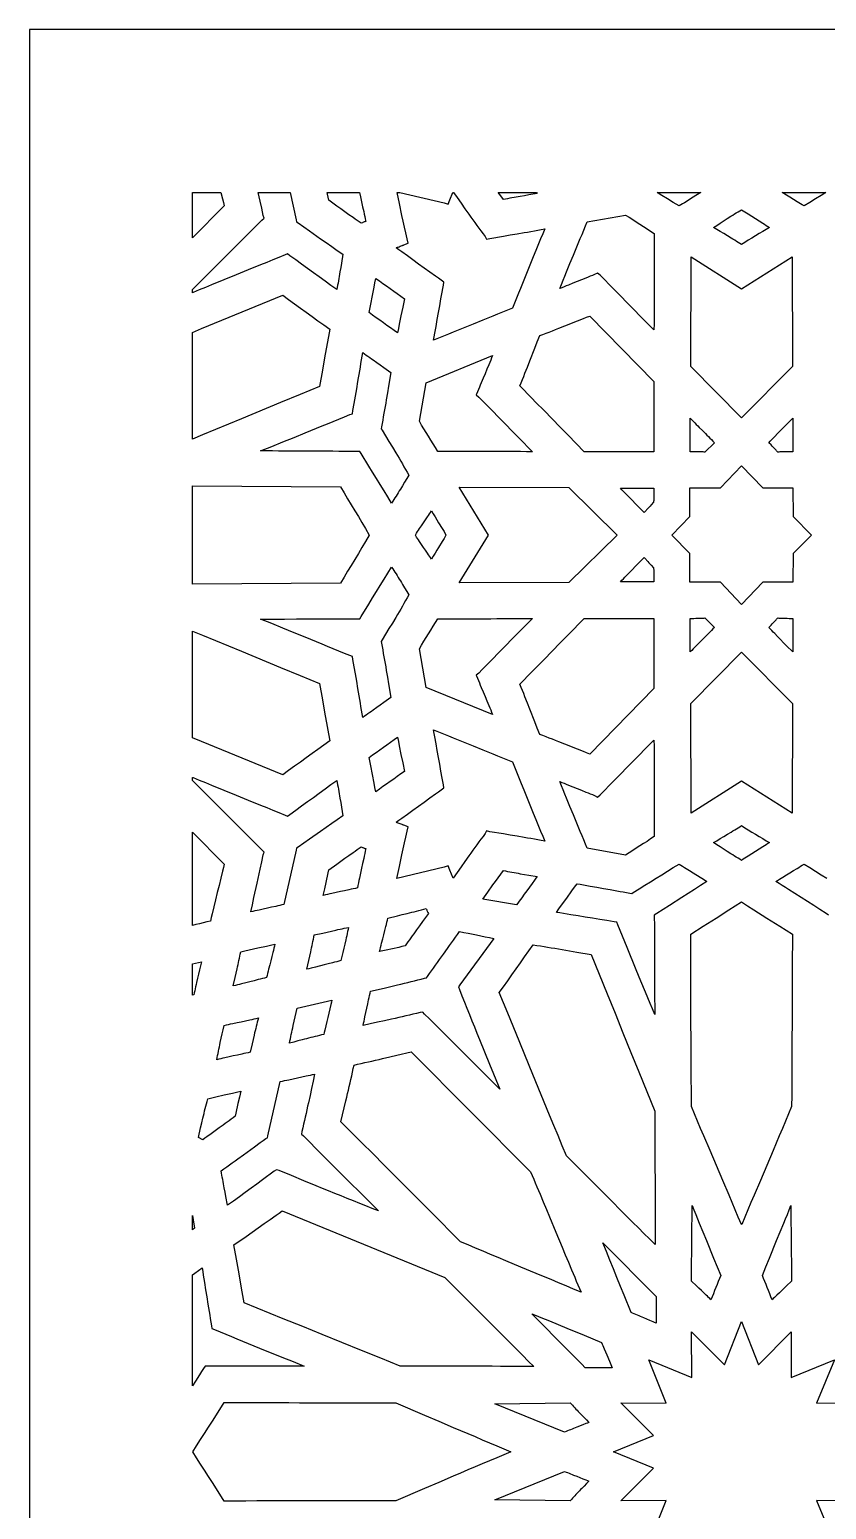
# Model space of a CAD drawing. Extents: x -500 to 500, y -1000 to 1000.
# Drawn here: x -500 to -255.4, y 545.5 to 1000 of the extents above; entities that cross this region are included whole.
import ezdxf

# ---------------------------------------------------------------- set-up
doc = ezdxf.new("R2010")
doc.units = 0
doc.layers.add('LAYER_1', color=18, linetype='CONTINUOUS')

msp = doc.modelspace()

# ---------------------------------------------------------------- linework, layer by layer
at = {"layer": 'LAYER_1'}
for points in [[(-500, -1000), (500, -1000), (500, 1000), (-500, 1000)], [(-440.77, 948), (-440.51, 946.92), (-440.25, 945.83), (-450, 936.03), (-450, 950), (-441.26, 950)], [(-418.13, 941.55), (-418.02, 940.97), (-417.55, 940.62), (-414.1, 938.19), (-410.66, 935.77), (-408.94, 934.57), (-407.23, 933.37), (-405.53, 932.19), (-403.84, 931.01), (-404.28, 928.3), (-404.5, 926.94), (-404.72, 925.57), (-404.84, 924.89), (-404.95, 924.2), (-405.07, 923.52), (-405.19, 922.84), (-405.31, 922.16), (-405.43, 921.48), (-405.56, 920.8), (-405.69, 920.13), (-407.5, 921.43), (-409.3, 922.73), (-411.09, 924.04), (-412.89, 925.34), (-414.68, 926.64), (-416.48, 927.94), (-418.28, 929.25), (-420.09, 930.55), (-420.78, 931.13), (-421.59, 930.78), (-423.47, 930.02), (-425.35, 929.25), (-427.22, 928.49), (-429.1, 927.72), (-432.86, 926.18), (-436.62, 924.64), (-440.38, 923.1), (-444.14, 921.56), (-446.02, 920.8), (-447.9, 920.03), (-449.78, 919.27), (-450, 919.18), (-450, 920.15), (-448.77, 921.37), (-447.33, 922.81), (-445.89, 924.24), (-443.01, 927.1), (-440.15, 929.97), (-437.29, 932.83), (-434.43, 935.7), (-428.73, 941.43), (-428.04, 942.12), (-428.27, 942.93), (-428.74, 945.14), (-429.22, 947.34), (-429.79, 950), (-420.06, 950)], [(-398.41, 948.6), (-398.08, 947.1), (-397.76, 945.6), (-397.44, 944.1), (-397.28, 943.35), (-397.12, 942.6), (-396.97, 941.84), (-396.82, 941.08), (-396.9, 941.06), (-396.99, 941.03), (-397.08, 941.01), (-397.16, 940.98), (-397.25, 940.94), (-397.33, 940.91), (-397.51, 940.84), (-397.68, 940.76), (-397.85, 940.68), (-398.2, 940.5), (-398.83, 940.94), (-399.45, 941.38), (-400.08, 941.82), (-400.7, 942.26), (-401.95, 943.14), (-403.2, 944.03), (-404.44, 944.92), (-405.67, 945.81), (-408.11, 947.57), (-408.32, 948.53), (-408.54, 949.5), (-408.65, 950), (-398.71, 950)], [(-368.76, 948.41), (-367.55, 946.71), (-366.34, 945), (-365.12, 943.28), (-364.51, 942.42), (-363.9, 941.57), (-363.28, 940.71), (-362.67, 939.86), (-362.05, 939), (-361.43, 938.15), (-360.8, 937.3), (-360.18, 936.45), (-359.72, 935.64), (-358.68, 935.87), (-354.51, 936.57), (-352.42, 936.92), (-350.31, 937.28), (-348.21, 937.64), (-347.15, 937.82), (-346.09, 938.01), (-345.04, 938.19), (-343.98, 938.38), (-342.92, 938.57), (-341.86, 938.77), (-342.49, 937.25), (-343.11, 935.73), (-343.73, 934.21), (-344.35, 932.69), (-345.58, 929.65), (-346.82, 926.61), (-348.05, 923.57), (-349.28, 920.53), (-349.9, 919.01), (-350.52, 917.49), (-351.14, 915.98), (-351.77, 914.46), (-353.28, 913.85), (-354.79, 913.24), (-356.31, 912.62), (-357.82, 912.01), (-360.84, 910.77), (-363.87, 909.54), (-366.89, 908.3), (-369.92, 907.06), (-371.43, 906.45), (-372.94, 905.84), (-374.45, 905.22), (-375.96, 904.62), (-375.77, 905.68), (-375.58, 906.74), (-375.2, 908.85), (-374.83, 910.96), (-374.47, 913.07), (-374.1, 915.17), (-373.73, 917.28), (-373.35, 919.4), (-373.16, 920.46), (-372.97, 921.52), (-372.85, 922.44), (-373.66, 923.02), (-374.52, 923.65), (-375.39, 924.28), (-377.12, 925.52), (-378.84, 926.76), (-380.57, 928), (-382.3, 929.24), (-384.03, 930.48), (-385.76, 931.72), (-386.62, 932.35), (-387.48, 932.98), (-387.33, 933.04), (-387.18, 933.1), (-387.03, 933.16), (-386.88, 933.22), (-386.58, 933.33), (-386.27, 933.44), (-385.97, 933.55), (-385.67, 933.66), (-385.52, 933.72), (-385.37, 933.78), (-385.22, 933.84), (-385.07, 933.9), (-383.8, 934.37), (-384.14, 935.76), (-384.53, 937.54), (-384.92, 939.34), (-385.31, 941.14), (-385.7, 942.95), (-386.48, 946.58), (-387.21, 950), (-386.3, 950), (-372.74, 946.75), (-371.47, 946.41), (-371.01, 947.68), (-370.02, 950), (-369.89, 950)], [(-344.17, 949.65), (-346.76, 949.21), (-348.05, 948.99), (-349.35, 948.77), (-350, 948.65), (-350.65, 948.54), (-351.29, 948.42), (-351.94, 948.3), (-352.59, 948.18), (-353.24, 948.05), (-353.89, 947.93), (-354.53, 947.8), (-355.35, 948.92), (-356.13, 950), (-344.42, 950)], [(-294.18, 949.83), (-296.31, 948.49), (-297.38, 947.82), (-298.46, 947.15), (-299, 946.82), (-299.54, 946.49), (-300.08, 946.16), (-300.62, 945.83), (-302.38, 946.91), (-304.14, 948), (-305.89, 949.08), (-307.37, 950), (-293.92, 950)], [(-257.03, 949.08), (-258.78, 948), (-260.52, 946.91), (-262.25, 945.83), (-262.79, 946.16), (-263.33, 946.49), (-263.87, 946.82), (-264.41, 947.15), (-265.49, 947.82), (-266.57, 948.49), (-267.65, 949.16), (-268.73, 949.83), (-269, 950), (-255.56, 950)], [(-315.97, 942.36), (-314.86, 941.66), (-313.76, 940.96), (-312.66, 940.26), (-311.55, 939.55), (-310.45, 938.83), (-309.34, 938.11), (-308.22, 937.38), (-308.22, 930), (-308.23, 926.3), (-308.23, 922.6), (-308.24, 920.75), (-308.25, 918.9), (-308.26, 917.04), (-308.27, 915.19), (-308.28, 913.33), (-308.3, 911.47), (-308.31, 909.61), (-308.34, 907.74), (-309.37, 908.78), (-310.4, 909.83), (-311.44, 910.87), (-312.46, 911.91), (-314.52, 914), (-316.57, 916.09), (-318.63, 918.19), (-320.68, 920.29), (-324.81, 924.53), (-325.62, 925.22), (-326.54, 924.76), (-327.21, 924.5), (-327.88, 924.23), (-328.55, 923.97), (-329.22, 923.7), (-330.56, 923.16), (-331.9, 922.62), (-333.23, 922.08), (-334.57, 921.54), (-335.24, 921.27), (-335.91, 921), (-336.58, 920.74), (-337.25, 920.48), (-336.73, 921.76), (-336.21, 923.04), (-335.69, 924.32), (-335.16, 925.6), (-334.11, 928.16), (-333.05, 930.72), (-331.99, 933.28), (-330.93, 935.84), (-330.41, 937.12), (-329.88, 938.41), (-329.36, 939.69), (-328.84, 940.97), (-317.09, 943.05)], [(-280.99, 944.36), (-280.47, 944.04), (-279.94, 943.71), (-279.4, 943.37), (-278.29, 942.66), (-277.17, 941.95), (-276.05, 941.24), (-274.95, 940.54), (-274.4, 940.2), (-273.87, 939.86), (-273.36, 939.54), (-272.85, 939.23), (-273.84, 938.64), (-274.9, 938.01), (-276, 937.35), (-277.13, 936.67), (-278.26, 935.98), (-279.38, 935.31), (-280.46, 934.65), (-281.49, 934.02), (-281.49, 934.02), (-281.98, 934.33), (-282.48, 934.65), (-283, 934.97), (-283.54, 935.31), (-284.08, 935.64), (-284.63, 935.98), (-285.75, 936.67), (-286.87, 937.35), (-287.97, 938.01), (-289.03, 938.64), (-290.02, 939.23), (-289.03, 939.86), (-287.99, 940.54), (-285.8, 941.95), (-284.68, 942.66), (-284.13, 943.02), (-283.58, 943.37), (-283.04, 943.71), (-282.51, 944.04), (-282, 944.36), (-281.49, 944.67)], [(-265.82, 896.51), (-281.49, 880.77), (-297.04, 896.51), (-296.93, 930.2), (-281.49, 920.36), (-265.94, 930.2)], [(-392.62, 922.82), (-391.53, 922.04), (-390.43, 921.26), (-389.33, 920.48), (-388.23, 919.69), (-387.13, 918.91), (-386.03, 918.13), (-384.95, 917.35), (-385.47, 914.74), (-385.99, 912.13), (-386.51, 909.49), (-386.76, 908.16), (-387.02, 906.82), (-388.11, 907.6), (-389.2, 908.38), (-390.3, 909.16), (-391.4, 909.94), (-392.5, 910.72), (-393.6, 911.5), (-394.69, 912.29), (-395.78, 913.07), (-395.26, 915.67), (-394.74, 918.29), (-394.22, 920.93), (-393.97, 922.26), (-393.71, 923.6)], [(-420.47, 917.09), (-418.67, 915.79), (-416.87, 914.48), (-415.08, 913.18), (-413.28, 911.88), (-411.49, 910.58), (-409.69, 909.28), (-407.88, 907.97), (-408.27, 905.76), (-408.65, 903.56), (-409.43, 899.17), (-410.21, 894.79), (-410.6, 892.59), (-410.99, 890.38), (-416.99, 887.9), (-422.98, 885.43), (-434.95, 880.48), (-446.92, 875.53), (-450, 874.26), (-450, 907.01), (-447.22, 908.15), (-434.74, 913.27), (-428.5, 915.83), (-422.28, 918.39)], [(-308.34, 891.88), (-308.34, 870.35), (-329.76, 870.35), (-334.69, 875.39), (-337.15, 877.91), (-339.61, 880.43), (-342.08, 882.97), (-344.54, 885.5), (-345.77, 886.78), (-347, 888.05), (-348.23, 889.33), (-349.47, 890.61), (-349.08, 891.56), (-348.69, 892.52), (-348.31, 893.47), (-347.93, 894.43), (-347.17, 896.34), (-346.41, 898.26), (-344.9, 902.12), (-344.13, 904.06), (-343.36, 906), (-342.39, 906.38), (-341.42, 906.75), (-340.45, 907.12), (-339.49, 907.5), (-338.53, 907.88), (-337.57, 908.26), (-335.65, 909.01), (-331.84, 910.53), (-329.94, 911.28), (-328.99, 911.65), (-328.04, 912.02)], [(-397.2, 900.43), (-396.66, 900.05), (-396.12, 899.68), (-395.58, 899.3), (-395.04, 898.92), (-394.5, 898.54), (-393.42, 897.77), (-392.34, 897), (-391.26, 896.22), (-389.1, 894.66), (-389.79, 890.49), (-390.14, 888.41), (-390.49, 886.32), (-390.67, 885.28), (-390.85, 884.24), (-391.04, 883.2), (-391.22, 882.16), (-391.41, 881.11), (-391.59, 880.07), (-391.78, 879.03), (-391.98, 877.99), (-392.09, 877.41), (-391.75, 876.95), (-390.71, 875.22), (-389.68, 873.49), (-388.64, 871.77), (-387.61, 870.06), (-387.1, 869.2), (-386.59, 868.34), (-386.08, 867.49), (-385.57, 866.63), (-385.07, 865.76), (-384.57, 864.9), (-384.07, 864.04), (-383.57, 863.17), (-384.22, 862.09), (-384.87, 861), (-385.52, 859.92), (-385.85, 859.38), (-386.17, 858.84), (-386.5, 858.31), (-386.84, 857.77), (-387.17, 857.24), (-387.5, 856.71), (-387.84, 856.18), (-388.18, 855.65), (-388.52, 855.13), (-388.87, 854.6), (-390.03, 856.48), (-391.2, 858.36), (-392.37, 860.25), (-393.53, 862.14), (-394.7, 864.05), (-395.87, 865.95), (-398.2, 869.77), (-398.66, 870.46), (-399.58, 870.46), (-401.42, 870.47), (-403.26, 870.47), (-405.1, 870.47), (-406.94, 870.48), (-410.63, 870.5), (-414.33, 870.52), (-418.02, 870.54), (-421.71, 870.56), (-423.56, 870.57), (-425.4, 870.58), (-427.24, 870.58), (-429.08, 870.58), (-425.66, 871.97), (-422.23, 873.36), (-418.8, 874.75), (-415.37, 876.15), (-413.65, 876.85), (-411.93, 877.55), (-410.21, 878.26), (-408.5, 878.96), (-406.79, 879.67), (-405.07, 880.38), (-403.36, 881.09), (-401.66, 881.81), (-400.85, 882.04), (-400.73, 882.97), (-400.34, 885.19), (-399.96, 887.41), (-399.57, 889.65), (-399.19, 891.88), (-399, 893), (-398.82, 894.12), (-398.63, 895.23), (-398.45, 896.35), (-398.27, 897.46), (-398.09, 898.58), (-397.91, 899.69), (-397.74, 900.8)], [(-358.16, 899.17), (-358.44, 898.48), (-358.73, 897.79), (-359.02, 897.09), (-359.6, 895.7), (-360.18, 894.31), (-360.76, 892.92), (-361.34, 891.53), (-361.63, 890.84), (-361.92, 890.14), (-362.2, 889.45), (-362.48, 888.76), (-362.94, 887.83), (-362.14, 887.13), (-361.1, 886.09), (-360.07, 885.05), (-359.04, 884.01), (-358.01, 882.97), (-355.95, 880.88), (-353.9, 878.78), (-351.85, 876.69), (-349.79, 874.58), (-345.66, 870.35), (-347.48, 870.37), (-349.29, 870.39), (-351.11, 870.4), (-352.92, 870.42), (-354.74, 870.43), (-356.55, 870.44), (-358.37, 870.44), (-360.18, 870.45), (-363.81, 870.46), (-367.44, 870.46), (-374.7, 870.46), (-375.43, 871.63), (-376.15, 872.79), (-376.86, 873.94), (-377.56, 875.09), (-378.26, 876.25), (-378.96, 877.4), (-379.65, 878.56), (-380.34, 879.73), (-378.27, 891.53), (-357.88, 899.87)], [(-296.7, 880.18), (-296.25, 879.7), (-295.79, 879.23), (-295.33, 878.76), (-294.86, 878.29), (-294.4, 877.82), (-293.47, 876.89), (-292.54, 875.96), (-292.08, 875.49), (-291.62, 875.02), (-291.16, 874.55), (-290.7, 874.08), (-290.24, 873.6), (-289.79, 873.13), (-292.67, 870.23), (-292.95, 870.25), (-293.23, 870.27), (-293.51, 870.29), (-293.79, 870.3), (-294.07, 870.31), (-294.35, 870.32), (-294.63, 870.33), (-294.91, 870.33), (-295.47, 870.34), (-296.04, 870.35), (-297.16, 870.35), (-297.16, 880.65)], [(-265.71, 870.35), (-266.83, 870.35), (-267.4, 870.34), (-267.97, 870.33), (-268.26, 870.33), (-268.54, 870.32), (-268.83, 870.31), (-269.13, 870.3), (-269.42, 870.29), (-269.72, 870.27), (-270.01, 870.25), (-270.32, 870.23), (-270.49, 870.43), (-270.66, 870.62), (-270.83, 870.81), (-271.01, 870.99), (-271.35, 871.36), (-271.7, 871.72), (-272.04, 872.08), (-272.39, 872.43), (-273.08, 873.13), (-272.63, 873.6), (-272.17, 874.08), (-271.72, 874.55), (-271.26, 875.02), (-270.35, 875.96), (-269.44, 876.89), (-268.52, 877.82), (-267.59, 878.76), (-265.71, 880.65)], [(-274.92, 859.23), (-265.71, 859.23), (-265.59, 850.44), (-259.99, 844.76), (-265.59, 839.09), (-265.71, 830.29), (-274.92, 830.29), (-281.49, 823.46), (-287.94, 830.29), (-297.27, 830.29), (-297.27, 839.09), (-302.88, 844.76), (-297.27, 850.44), (-297.27, 859.23), (-287.94, 859.23), (-281.49, 866.06)], [(-404.54, 859.58), (-403.45, 857.74), (-402.36, 855.9), (-401.27, 854.07), (-400.17, 852.24), (-399.07, 850.41), (-397.97, 848.58), (-396.86, 846.75), (-395.73, 844.76), (-396.86, 842.78), (-397.97, 840.94), (-399.07, 839.11), (-400.17, 837.29), (-401.27, 835.46), (-402.36, 833.63), (-403.45, 831.79), (-404.54, 829.95), (-450, 829.64), (-450, 859.89)], [(-334.49, 859.35), (-319.67, 844.76), (-334.49, 830.18), (-368.13, 830.06), (-359.17, 844.76), (-368.13, 859.47)], [(-308.34, 858.01), (-308.34, 857.47), (-308.35, 856.93), (-308.36, 856.67), (-308.36, 856.4), (-308.37, 856.14), (-308.38, 855.88), (-308.4, 855.62), (-308.41, 855.36), (-308.43, 855.1), (-308.45, 854.84), (-309.14, 854.05), (-309.49, 853.66), (-309.85, 853.27), (-310.21, 852.88), (-310.57, 852.49), (-310.76, 852.3), (-310.95, 852.1), (-311.14, 851.91), (-311.33, 851.71), (-313.15, 853.54), (-314.05, 854.45), (-314.96, 855.37), (-315.87, 856.3), (-316.77, 857.23), (-317.23, 857.7), (-317.68, 858.17), (-318.14, 858.64), (-318.59, 859.12), (-308.34, 859.12)], [(-376.1, 851.25), (-375.54, 850.34), (-374.98, 849.44), (-374.42, 848.53), (-373.3, 846.73), (-372.74, 845.82), (-372.18, 844.76), (-372.74, 843.71), (-373.3, 842.8), (-374.42, 840.99), (-374.98, 840.09), (-375.54, 839.18), (-376.1, 838.27), (-376.65, 837.36), (-376.96, 837.82), (-377.26, 838.27), (-377.56, 838.73), (-377.87, 839.18), (-378.48, 840.09), (-379.1, 840.99), (-379.72, 841.9), (-380.34, 842.8), (-380.64, 843.25), (-380.95, 843.71), (-381.25, 844.16), (-381.56, 844.76), (-381.25, 845.36), (-380.95, 845.82), (-380.64, 846.27), (-380.34, 846.73), (-379.72, 847.63), (-379.1, 848.53), (-378.48, 849.44), (-377.87, 850.34), (-377.56, 850.8), (-377.26, 851.25), (-376.96, 851.71), (-376.65, 852.17)], [(-311.14, 837.62), (-310.95, 837.43), (-310.76, 837.23), (-310.57, 837.04), (-310.21, 836.65), (-309.85, 836.26), (-309.49, 835.86), (-309.14, 835.47), (-308.45, 834.69), (-308.43, 834.43), (-308.41, 834.17), (-308.4, 833.91), (-308.38, 833.65), (-308.37, 833.39), (-308.36, 833.12), (-308.36, 832.86), (-308.35, 832.59), (-308.34, 832.06), (-308.34, 831.52), (-308.34, 830.41), (-318.59, 830.41), (-318.14, 830.89), (-317.68, 831.36), (-317.23, 831.83), (-316.77, 832.3), (-315.87, 833.23), (-314.96, 834.16), (-314.05, 835.08), (-313.15, 835.99), (-311.33, 837.82)], [(-388.52, 834.4), (-388.18, 833.88), (-387.84, 833.35), (-387.5, 832.82), (-387.17, 832.29), (-386.84, 831.76), (-386.5, 831.22), (-386.17, 830.68), (-385.85, 830.15), (-385.52, 829.61), (-384.87, 828.53), (-384.22, 827.44), (-383.57, 826.36), (-384.07, 825.49), (-384.57, 824.63), (-385.07, 823.76), (-385.57, 822.9), (-386.08, 822.04), (-386.59, 821.18), (-387.1, 820.33), (-387.61, 819.47), (-388.64, 817.75), (-389.68, 816.04), (-390.71, 814.31), (-391.75, 812.58), (-392.09, 812.12), (-391.98, 811.54), (-391.78, 810.5), (-391.59, 809.46), (-391.41, 808.41), (-391.22, 807.37), (-391.04, 806.33), (-390.85, 805.29), (-390.67, 804.25), (-390.49, 803.2), (-390.14, 801.12), (-389.79, 799.04), (-389.1, 794.87), (-391.26, 793.31), (-392.34, 792.53), (-393.42, 791.76), (-394.5, 790.99), (-395.04, 790.61), (-395.58, 790.23), (-396.12, 789.85), (-396.66, 789.48), (-397.2, 789.1), (-397.74, 788.73), (-397.91, 789.84), (-398.09, 790.95), (-398.27, 792.06), (-398.45, 793.18), (-398.63, 794.29), (-398.82, 795.41), (-399, 796.53), (-399.19, 797.65), (-399.57, 799.88), (-399.96, 802.11), (-400.34, 804.34), (-400.73, 806.56), (-400.85, 807.49), (-401.66, 807.72), (-403.36, 808.43), (-405.07, 809.15), (-406.79, 809.86), (-408.5, 810.56), (-410.21, 811.27), (-411.93, 811.97), (-413.65, 812.68), (-415.37, 813.38), (-418.8, 814.77), (-422.23, 816.17), (-425.66, 817.56), (-429.08, 818.95), (-427.24, 818.95), (-425.4, 818.95), (-423.56, 818.96), (-421.71, 818.97), (-418.02, 818.98), (-414.33, 819.01), (-410.63, 819.03), (-406.94, 819.05), (-405.1, 819.05), (-403.26, 819.06), (-401.42, 819.06), (-399.58, 819.06), (-398.66, 819.06), (-398.2, 819.76), (-395.87, 823.58), (-394.7, 825.48), (-393.53, 827.38), (-392.37, 829.28), (-391.2, 831.17), (-390.03, 833.05), (-388.87, 834.92)], [(-349.79, 814.95), (-351.85, 812.84), (-353.9, 810.74), (-355.95, 808.65), (-358.01, 806.56), (-359.04, 805.52), (-360.07, 804.48), (-361.1, 803.44), (-362.14, 802.39), (-362.94, 801.7), (-362.48, 800.77), (-362.2, 800.08), (-361.92, 799.38), (-361.63, 798.69), (-361.34, 797.99), (-360.76, 796.61), (-360.18, 795.22), (-359.6, 793.83), (-359.02, 792.44), (-358.73, 791.74), (-358.44, 791.05), (-358.16, 790.35), (-357.88, 789.66), (-378.27, 797.99), (-380.34, 809.8), (-379.65, 810.97), (-378.96, 812.13), (-378.26, 813.28), (-377.56, 814.43), (-376.86, 815.58), (-376.15, 816.74), (-375.43, 817.9), (-374.7, 819.06), (-367.44, 819.07), (-363.81, 819.07), (-360.18, 819.08), (-358.37, 819.08), (-356.55, 819.09), (-354.74, 819.1), (-352.92, 819.11), (-351.11, 819.13), (-349.29, 819.14), (-347.48, 819.16), (-345.66, 819.18)], [(-308.34, 797.65), (-328.04, 777.5), (-328.99, 777.87), (-329.94, 778.25), (-331.84, 779), (-335.65, 780.51), (-337.57, 781.27), (-338.53, 781.65), (-339.49, 782.03), (-340.45, 782.41), (-341.42, 782.78), (-342.39, 783.15), (-343.36, 783.52), (-344.13, 785.47), (-344.9, 787.41), (-346.41, 791.27), (-347.17, 793.18), (-347.93, 795.1), (-348.31, 796.05), (-348.69, 797.01), (-349.08, 797.97), (-349.47, 798.92), (-348.23, 800.2), (-347, 801.48), (-345.77, 802.75), (-344.54, 804.02), (-342.08, 806.56), (-339.61, 809.09), (-337.15, 811.62), (-334.69, 814.14), (-329.76, 819.18), (-308.34, 819.18)], [(-289.79, 816.4), (-290.24, 815.92), (-290.7, 815.45), (-291.16, 814.98), (-291.62, 814.51), (-292.08, 814.04), (-292.54, 813.57), (-293.47, 812.64), (-294.4, 811.7), (-294.86, 811.24), (-295.33, 810.77), (-295.79, 810.3), (-296.25, 809.83), (-296.7, 809.35), (-297.16, 808.88), (-297.16, 819.18), (-296.04, 819.18), (-295.47, 819.19), (-294.91, 819.19), (-294.63, 819.2), (-294.35, 819.21), (-294.07, 819.22), (-293.79, 819.23), (-293.51, 819.24), (-293.23, 819.26), (-292.95, 819.28), (-292.67, 819.3)], [(-270.01, 819.28), (-269.72, 819.26), (-269.42, 819.24), (-269.13, 819.23), (-268.83, 819.22), (-268.54, 819.21), (-268.26, 819.2), (-267.97, 819.19), (-267.4, 819.19), (-266.83, 819.18), (-265.71, 819.18), (-265.71, 808.88), (-267.59, 810.77), (-268.52, 811.7), (-269.44, 812.64), (-270.35, 813.57), (-271.26, 814.51), (-271.72, 814.98), (-272.17, 815.45), (-272.63, 815.92), (-273.08, 816.4), (-272.39, 817.1), (-272.04, 817.45), (-271.7, 817.8), (-271.35, 818.17), (-271.01, 818.53), (-270.83, 818.72), (-270.66, 818.91), (-270.49, 819.1), (-270.32, 819.3)], [(-446.92, 814), (-434.95, 809.05), (-422.98, 804.1), (-416.99, 801.63), (-410.99, 799.15), (-410.6, 796.94), (-410.21, 794.74), (-409.43, 790.35), (-408.65, 785.97), (-408.27, 783.76), (-407.88, 781.56), (-409.69, 780.25), (-411.49, 778.95), (-413.28, 777.65), (-415.08, 776.35), (-416.87, 775.04), (-418.67, 773.74), (-420.47, 772.44), (-422.28, 771.14), (-428.5, 773.7), (-434.74, 776.26), (-447.22, 781.38), (-450, 782.52), (-450, 815.27)], [(-265.82, 793.02), (-265.94, 759.33), (-281.49, 769.17), (-296.93, 759.33), (-297.04, 793.02), (-281.49, 808.76)], [(-386.76, 781.37), (-386.51, 780.04), (-385.99, 777.4), (-385.47, 774.78), (-384.95, 772.18), (-386.03, 771.4), (-387.13, 770.62), (-388.23, 769.83), (-389.33, 769.05), (-390.43, 768.27), (-391.53, 767.49), (-392.62, 766.71), (-393.71, 765.93), (-393.97, 767.27), (-394.22, 768.6), (-394.74, 771.24), (-395.26, 773.85), (-395.78, 776.46), (-394.69, 777.24), (-393.6, 778.02), (-392.5, 778.81), (-391.4, 779.59), (-390.3, 780.37), (-389.2, 781.15), (-388.11, 781.93), (-387.02, 782.71)], [(-374.45, 784.3), (-372.94, 783.69), (-371.43, 783.08), (-369.92, 782.46), (-366.89, 781.23), (-363.87, 779.99), (-360.84, 778.76), (-357.82, 777.52), (-356.31, 776.91), (-354.79, 776.29), (-353.28, 775.68), (-351.77, 775.07), (-351.14, 773.55), (-350.52, 772.03), (-349.9, 770.51), (-349.28, 768.99), (-348.05, 765.96), (-346.82, 762.92), (-345.58, 759.88), (-344.35, 756.84), (-343.73, 755.32), (-343.11, 753.8), (-342.49, 752.28), (-341.86, 750.76), (-342.92, 750.96), (-343.98, 751.15), (-345.04, 751.34), (-346.09, 751.52), (-347.15, 751.71), (-348.21, 751.89), (-350.31, 752.25), (-352.42, 752.61), (-354.51, 752.96), (-358.68, 753.66), (-359.72, 753.89), (-360.18, 753.08), (-360.8, 752.23), (-361.43, 751.38), (-362.05, 750.53), (-362.67, 749.67), (-363.28, 748.82), (-363.9, 747.96), (-364.51, 747.1), (-365.12, 746.25), (-366.34, 744.53), (-367.55, 742.82), (-368.76, 741.11), (-369.97, 739.42), (-371.01, 741.85), (-371.47, 743.12), (-372.74, 742.77), (-387.25, 739.3), (-386.48, 742.94), (-385.7, 746.58), (-385.31, 748.39), (-384.92, 750.19), (-384.53, 751.99), (-384.14, 753.77), (-383.8, 755.16), (-385.07, 755.62), (-385.22, 755.69), (-385.37, 755.75), (-385.52, 755.81), (-385.67, 755.87), (-385.97, 755.98), (-386.27, 756.09), (-386.58, 756.2), (-386.88, 756.31), (-387.03, 756.36), (-387.18, 756.42), (-387.33, 756.49), (-387.48, 756.55), (-386.62, 757.18), (-385.76, 757.8), (-384.03, 759.05), (-382.3, 760.29), (-380.57, 761.53), (-378.84, 762.77), (-377.12, 764.01), (-375.39, 765.25), (-374.52, 765.88), (-373.66, 766.51), (-372.85, 767.08), (-372.97, 768.01), (-373.16, 769.07), (-373.35, 770.13), (-373.73, 772.25), (-374.1, 774.36), (-374.47, 776.46), (-374.83, 778.57), (-375.2, 780.68), (-375.58, 782.79), (-375.77, 783.85), (-375.96, 784.91)], [(-308.31, 779.92), (-308.3, 778.06), (-308.28, 776.2), (-308.27, 774.34), (-308.26, 772.48), (-308.25, 770.63), (-308.24, 768.78), (-308.23, 766.93), (-308.23, 763.23), (-308.22, 759.53), (-308.22, 752.15), (-309.34, 751.42), (-310.45, 750.69), (-311.55, 749.98), (-312.66, 749.27), (-313.76, 748.57), (-314.86, 747.87), (-315.97, 747.17), (-317.09, 746.48), (-328.84, 748.56), (-329.36, 749.84), (-329.88, 751.12), (-330.41, 752.4), (-330.93, 753.68), (-331.99, 756.25), (-333.05, 758.81), (-334.11, 761.37), (-335.16, 763.93), (-335.69, 765.21), (-336.21, 766.49), (-336.73, 767.77), (-337.25, 769.05), (-336.58, 768.79), (-335.91, 768.53), (-335.24, 768.26), (-334.57, 767.99), (-333.23, 767.45), (-331.9, 766.91), (-330.56, 766.37), (-329.22, 765.83), (-328.55, 765.56), (-327.88, 765.29), (-327.21, 765.03), (-326.54, 764.77), (-325.62, 764.31), (-324.81, 765), (-320.68, 769.24), (-318.63, 771.34), (-316.57, 773.44), (-314.52, 775.53), (-312.46, 777.62), (-311.44, 778.66), (-310.4, 779.7), (-309.37, 780.74), (-308.34, 781.79)], [(-449.78, 770.26), (-447.9, 769.5), (-446.02, 768.73), (-444.14, 767.96), (-440.38, 766.43), (-436.62, 764.88), (-432.86, 763.34), (-429.1, 761.81), (-427.22, 761.04), (-425.35, 760.27), (-423.47, 759.51), (-421.59, 758.75), (-420.78, 758.4), (-420.09, 758.98), (-418.28, 760.28), (-416.48, 761.59), (-414.68, 762.89), (-412.89, 764.19), (-411.09, 765.49), (-409.3, 766.79), (-407.5, 768.1), (-405.69, 769.4), (-405.56, 768.73), (-405.43, 768.05), (-405.31, 767.37), (-405.19, 766.69), (-405.07, 766.01), (-404.95, 765.33), (-404.84, 764.64), (-404.72, 763.96), (-404.5, 762.59), (-404.28, 761.23), (-403.84, 758.52), (-405.53, 757.34), (-407.23, 756.15), (-408.94, 754.96), (-410.66, 753.76), (-414.1, 751.34), (-417.55, 748.91), (-418.02, 748.56), (-418.13, 747.98), (-421.93, 731.31), (-422.56, 731.16), (-423.19, 731.01), (-423.82, 730.87), (-424.46, 730.72), (-425.73, 730.44), (-427, 730.15), (-428.28, 729.87), (-429.55, 729.59), (-430.18, 729.44), (-430.81, 729.3), (-431.44, 729.15), (-432.07, 729), (-431.6, 731.21), (-431.12, 733.41), (-430.17, 737.8), (-429.22, 742.18), (-428.74, 744.38), (-428.27, 746.59), (-428.04, 747.4), (-428.73, 748.1), (-434.43, 753.83), (-437.29, 756.69), (-440.15, 759.56), (-443.01, 762.42), (-445.89, 765.29), (-447.33, 766.72), (-448.77, 768.16), (-450, 769.38), (-450, 770.35)], [(-281.49, 755.51), (-280.46, 754.88), (-279.38, 754.22), (-278.26, 753.54), (-277.13, 752.86), (-276, 752.18), (-274.9, 751.52), (-273.84, 750.89), (-272.85, 750.3), (-273.36, 749.99), (-273.87, 749.67), (-274.4, 749.33), (-274.95, 748.99), (-276.05, 748.29), (-277.17, 747.58), (-278.29, 746.86), (-279.4, 746.16), (-279.94, 745.82), (-280.47, 745.49), (-280.99, 745.17), (-281.49, 744.86), (-282, 745.17), (-282.51, 745.49), (-283.04, 745.82), (-283.58, 746.16), (-284.13, 746.51), (-284.68, 746.86), (-285.8, 747.58), (-287.99, 748.99), (-289.03, 749.67), (-290.02, 750.3), (-289.03, 750.89), (-287.97, 751.52), (-286.87, 752.18), (-285.75, 752.86), (-284.63, 753.54), (-284.08, 753.88), (-283.54, 754.22), (-283, 754.55), (-282.48, 754.88), (-281.98, 755.2), (-281.49, 755.51)], [(-440.25, 743.7), (-440.51, 742.61), (-440.77, 741.52), (-441.31, 739.34), (-441.84, 737.15), (-442.38, 734.96), (-442.92, 732.77), (-443.46, 730.58), (-443.99, 728.39), (-444.25, 727.3), (-444.51, 726.22), (-445.61, 725.94), (-446.72, 725.66), (-447.82, 725.38), (-448.92, 725.11), (-450, 724.84), (-450, 753.5)], [(-397.85, 748.85), (-397.68, 748.77), (-397.51, 748.69), (-397.33, 748.62), (-397.25, 748.58), (-397.16, 748.55), (-397.08, 748.52), (-396.99, 748.49), (-396.9, 748.47), (-396.82, 748.45), (-396.97, 747.69), (-397.12, 746.93), (-397.28, 746.18), (-397.44, 745.42), (-397.76, 743.92), (-398.08, 742.43), (-398.41, 740.93), (-398.73, 739.43), (-398.89, 738.67), (-399.04, 737.92), (-399.2, 737.16), (-399.35, 736.41), (-400, 736.26), (-400.65, 736.11), (-401.31, 735.96), (-401.96, 735.82), (-403.28, 735.53), (-404.59, 735.25), (-405.91, 734.97), (-407.22, 734.68), (-407.88, 734.54), (-408.53, 734.39), (-409.19, 734.24), (-409.84, 734.09), (-409.4, 736.09), (-408.97, 738.07), (-408.76, 739.05), (-408.54, 740.03), (-408.32, 741), (-408.11, 741.96), (-405.67, 743.72), (-404.44, 744.6), (-403.2, 745.49), (-401.95, 746.38), (-400.7, 747.27), (-400.08, 747.71), (-399.45, 748.15), (-398.83, 748.59), (-398.2, 749.02)], [(-353.89, 741.6), (-353.24, 741.48), (-352.59, 741.35), (-351.94, 741.23), (-351.29, 741.11), (-350.65, 740.99), (-350, 740.88), (-349.35, 740.76), (-348.05, 740.54), (-346.76, 740.31), (-344.17, 739.88), (-344.56, 739.34), (-344.95, 738.79), (-345.74, 737.71), (-346.53, 736.62), (-347.33, 735.54), (-348.13, 734.45), (-348.93, 733.37), (-349.72, 732.28), (-350.11, 731.74), (-350.5, 731.2), (-360.87, 732.93), (-359.31, 735.11), (-357.75, 737.29), (-356.95, 738.39), (-356.16, 739.49), (-355.35, 740.61), (-354.53, 741.73)], [(-300.08, 743.37), (-299.54, 743.04), (-299, 742.71), (-298.46, 742.38), (-297.38, 741.71), (-296.31, 741.04), (-294.18, 739.69), (-293.13, 739.03), (-292.09, 738.37), (-294, 737.15), (-295.91, 735.92), (-299.75, 733.45), (-303.59, 730.98), (-305.51, 729.75), (-307.41, 728.53), (-308.22, 728.07), (-308.22, 727.14), (-308.2, 725.3), (-308.18, 723.45), (-308.17, 721.6), (-308.15, 719.75), (-308.14, 717.89), (-308.13, 716.04), (-308.13, 714.18), (-308.12, 712.33), (-308.11, 708.61), (-308.11, 704.91), (-308.1, 697.51), (-308.82, 699.22), (-309.53, 700.94), (-310.23, 702.65), (-310.94, 704.37), (-312.35, 707.8), (-313.75, 711.24), (-316.56, 718.13), (-317.97, 721.59), (-319.4, 725.06), (-319.74, 725.87), (-320.55, 725.99), (-321.65, 726.16), (-322.76, 726.34), (-324.97, 726.7), (-327.19, 727.07), (-329.42, 727.43), (-331.64, 727.8), (-333.86, 728.17), (-336.08, 728.53), (-337.19, 728.71), (-338.29, 728.88), (-337.51, 729.97), (-336.72, 731.07), (-335.12, 733.28), (-333.53, 735.49), (-332.74, 736.59), (-331.95, 737.68), (-330.94, 737.5), (-329.92, 737.33), (-328.91, 737.15), (-327.89, 736.97), (-325.86, 736.6), (-323.83, 736.23), (-321.8, 735.86), (-319.77, 735.5), (-318.75, 735.32), (-317.74, 735.14), (-316.72, 734.96), (-315.71, 734.78), (-315.13, 734.67), (-314.67, 735.02), (-312.91, 736.1), (-311.15, 737.19), (-309.39, 738.27), (-307.64, 739.36), (-305.89, 740.44), (-304.14, 741.53), (-302.38, 742.61), (-300.62, 743.7)], [(-279.57, 730.9), (-277.62, 729.66), (-273.66, 727.14), (-269.7, 724.63), (-267.74, 723.39), (-265.82, 722.17), (-265.84, 718.79), (-265.86, 715.45), (-265.88, 712.13), (-265.89, 708.82), (-265.92, 702.25), (-265.94, 695.71), (-265.96, 689.17), (-265.98, 682.61), (-266, 679.3), (-266.01, 675.98), (-266.03, 672.63), (-266.05, 669.26), (-266.99, 667.04), (-267.93, 664.8), (-268.88, 662.54), (-269.84, 660.28), (-271.77, 655.72), (-273.71, 651.14), (-275.66, 646.57), (-277.59, 642.01), (-278.55, 639.74), (-279.5, 637.49), (-280.44, 635.25), (-281.38, 633.03), (-281.49, 633.03), (-282.43, 635.25), (-283.37, 637.49), (-284.32, 639.74), (-285.28, 642.01), (-287.21, 646.57), (-289.15, 651.14), (-291.1, 655.72), (-293.03, 660.28), (-293.99, 662.54), (-294.94, 664.8), (-295.88, 667.04), (-296.81, 669.26), (-296.9, 682.61), (-296.94, 689.17), (-296.97, 695.71), (-296.99, 698.98), (-297, 702.25), (-297.01, 705.53), (-297.02, 708.82), (-297.03, 712.13), (-297.04, 715.45), (-297.04, 718.79), (-297.04, 722.17), (-293.19, 724.63), (-289.27, 727.14), (-285.35, 729.66), (-281.49, 732.12)], [(-378.18, 729.83), (-378.09, 729.62), (-378.01, 729.43), (-377.92, 729.24), (-377.84, 729.06), (-377.75, 728.88), (-377.58, 728.53), (-378.48, 727.28), (-379.39, 726.03), (-380.29, 724.79), (-381.19, 723.56), (-381.64, 722.94), (-382.08, 722.32), (-382.53, 721.7), (-382.97, 721.08), (-383.41, 720.46), (-383.85, 719.83), (-384.29, 719.21), (-384.72, 718.58), (-385.71, 718.36), (-386.69, 718.14), (-388.64, 717.71), (-390.58, 717.28), (-391.56, 717.06), (-392.55, 716.84), (-392.4, 717.49), (-392.25, 718.14), (-392.09, 718.78), (-391.93, 719.43), (-391.61, 720.71), (-391.29, 721.99), (-390.96, 723.27), (-390.64, 724.56), (-390.48, 725.2), (-390.33, 725.85), (-390.17, 726.49), (-390.02, 727.14), (-387.08, 727.84), (-385.61, 728.19), (-384.14, 728.55), (-383.41, 728.73), (-382.67, 728.91), (-381.94, 729.09), (-381.21, 729.28), (-380.47, 729.46), (-379.74, 729.65), (-379, 729.84), (-378.27, 730.04)], [(-402.25, 723.62), (-402.38, 722.99), (-402.52, 722.35), (-402.65, 721.71), (-402.79, 721.08), (-402.94, 720.44), (-403.23, 719.16), (-403.52, 717.88), (-403.82, 716.6), (-404.12, 715.33), (-404.42, 714.06), (-405.07, 713.89), (-405.72, 713.72), (-406.37, 713.55), (-407.01, 713.39), (-408.31, 713.06), (-409.62, 712.73), (-412.25, 712.08), (-413.57, 711.74), (-414.24, 711.57), (-414.9, 711.4), (-414.3, 714.07), (-414, 715.39), (-413.71, 716.71), (-413.42, 718.02), (-413.28, 718.68), (-413.14, 719.33), (-413, 719.98), (-412.86, 720.63), (-412.73, 721.28), (-412.6, 721.93), (-409.94, 722.54), (-408.62, 722.84), (-407.31, 723.14), (-406.01, 723.43), (-405.36, 723.57), (-404.71, 723.71), (-404.06, 723.85), (-403.41, 723.98), (-402.76, 724.12), (-402.12, 724.25)], [(-366.71, 722.72), (-365.4, 722.46), (-362.77, 721.93), (-360.14, 721.41), (-358.83, 721.15), (-357.53, 720.89), (-367.9, 706.65), (-368.36, 705.96), (-368.01, 705.15), (-367.26, 703.24), (-366.5, 701.33), (-365.73, 699.42), (-364.97, 697.51), (-364.2, 695.6), (-363.44, 693.69), (-362.66, 691.78), (-361.89, 689.87), (-360.35, 686.05), (-358.8, 682.23), (-355.69, 674.59), (-361.41, 680.33), (-364.28, 683.22), (-367.16, 686.1), (-370.05, 688.99), (-372.94, 691.88), (-374.39, 693.32), (-375.83, 694.75), (-377.28, 696.19), (-378.73, 697.62), (-379.3, 698.2), (-380.11, 698.09), (-381.21, 697.83), (-382.31, 697.57), (-383.41, 697.32), (-384.5, 697.06), (-385.59, 696.81), (-386.68, 696.57), (-387.78, 696.32), (-388.87, 696.08), (-391.05, 695.59), (-393.23, 695.11), (-395.42, 694.63), (-397.62, 694.15), (-397.47, 694.8), (-397.33, 695.46), (-397.18, 696.11), (-397.04, 696.77), (-396.75, 698.09), (-396.47, 699.42), (-396.19, 700.74), (-395.91, 702.06), (-395.76, 702.72), (-395.62, 703.38), (-395.47, 704.03), (-395.32, 704.69), (-391.17, 705.64), (-389.1, 706.12), (-387.02, 706.61), (-385.99, 706.86), (-384.95, 707.1), (-383.91, 707.35), (-382.88, 707.6), (-381.84, 707.85), (-380.8, 708.11), (-379.77, 708.36), (-378.73, 708.62), (-378.15, 708.74), (-377.81, 709.2), (-377.2, 710.07), (-376.59, 710.93), (-375.98, 711.79), (-375.37, 712.66), (-374.76, 713.51), (-374.14, 714.37), (-372.91, 716.09), (-371.68, 717.8), (-371.07, 718.66), (-370.45, 719.52), (-369.84, 720.38), (-369.23, 721.25), (-368.62, 722.11), (-368.01, 722.98)], [(-424.85, 718.51), (-425, 717.86), (-425.16, 717.21), (-425.32, 716.57), (-425.64, 715.29), (-425.96, 714), (-426.29, 712.72), (-426.61, 711.44), (-426.77, 710.8), (-426.92, 710.15), (-427.08, 709.5), (-427.23, 708.85), (-427.88, 708.7), (-428.52, 708.54), (-429.17, 708.39), (-429.81, 708.23), (-431.08, 707.9), (-432.36, 707.58), (-433.63, 707.25), (-434.91, 706.93), (-435.55, 706.77), (-436.19, 706.62), (-436.84, 706.46), (-437.49, 706.31), (-436.88, 708.91), (-436.58, 710.21), (-436.29, 711.52), (-436.15, 712.17), (-436, 712.82), (-435.86, 713.47), (-435.72, 714.12), (-435.58, 714.77), (-435.45, 715.42), (-435.31, 716.07), (-435.18, 716.73), (-433.88, 717.03), (-432.57, 717.33), (-429.94, 717.94), (-427.31, 718.55), (-426, 718.85), (-424.7, 719.16)], [(-344.31, 718.75), (-343.19, 718.57), (-342.07, 718.39), (-340.96, 718.21), (-339.84, 718.03), (-338.73, 717.84), (-337.62, 717.65), (-336.5, 717.46), (-334.28, 717.08), (-332.05, 716.69), (-327.58, 715.91), (-325.15, 709.92), (-322.72, 703.91), (-320.28, 697.91), (-317.84, 691.89), (-315.4, 685.88), (-312.96, 679.87), (-310.53, 673.87), (-308.1, 667.87), (-308.08, 665.31), (-308.07, 662.75), (-308.05, 660.19), (-308.04, 657.63), (-308.03, 655.06), (-308.02, 652.5), (-308.01, 649.94), (-308, 647.38), (-308, 642.26), (-307.99, 637.14), (-307.99, 626.89), (-309.69, 628.58), (-311.4, 630.28), (-313.1, 631.97), (-314.8, 633.66), (-318.19, 637.05), (-321.58, 640.45), (-324.98, 643.85), (-328.37, 647.26), (-335.18, 654.1), (-336.47, 657.22), (-337.77, 660.35), (-339.06, 663.47), (-340.35, 666.6), (-342.92, 672.86), (-345.49, 679.12), (-350.64, 691.65), (-353.21, 697.93), (-355.8, 704.22), (-354.51, 706.05), (-353.21, 707.89), (-351.91, 709.73), (-350.62, 711.57), (-349.32, 713.42), (-348.03, 715.26), (-346.73, 717.1), (-345.43, 718.92)], [(-447.58, 712.45), (-447.88, 711.18), (-448.18, 709.9), (-448.47, 708.62), (-448.76, 707.34), (-448.9, 706.7), (-449.04, 706.06), (-449.18, 705.43), (-449.32, 704.79), (-449.45, 704.16), (-449.58, 703.53), (-450, 703.43), (-450, 713.12), (-447.28, 713.72)], [(-407.34, 701.25), (-407.49, 700.6), (-407.81, 699.28), (-408.13, 697.96), (-408.45, 696.64), (-408.78, 695.32), (-409.1, 694), (-409.41, 692.68), (-409.57, 692.02), (-409.72, 691.37), (-410.39, 691.22), (-411.05, 691.06), (-411.72, 690.9), (-412.38, 690.74), (-413.04, 690.58), (-413.7, 690.42), (-414.35, 690.25), (-415.01, 690.08), (-415.66, 689.92), (-416.31, 689.75), (-417.61, 689.4), (-418.91, 689.06), (-420.2, 688.71), (-420.07, 689.38), (-419.94, 690.06), (-419.8, 690.73), (-419.67, 691.4), (-419.53, 692.07), (-419.38, 692.75), (-419.24, 693.42), (-419.1, 694.09), (-418.8, 695.44), (-418.5, 696.78), (-417.9, 699.48), (-407.19, 701.91)], [(-429.94, 695.81), (-430.11, 695.16), (-430.27, 694.5), (-430.44, 693.84), (-430.6, 693.18), (-430.76, 692.52), (-430.92, 691.86), (-431.08, 691.2), (-431.39, 689.88), (-431.69, 688.55), (-432.3, 685.93), (-432.95, 685.78), (-433.6, 685.63), (-434.24, 685.49), (-434.89, 685.34), (-436.18, 685.06), (-437.47, 684.77), (-438.75, 684.49), (-440.03, 684.21), (-440.66, 684.06), (-441.3, 683.91), (-441.93, 683.77), (-442.56, 683.62), (-442.42, 684.27), (-442.29, 684.92), (-442.15, 685.58), (-442.02, 686.24), (-441.88, 686.9), (-441.73, 687.56), (-441.59, 688.22), (-441.45, 688.88), (-441.15, 690.21), (-440.85, 691.53), (-440.55, 692.84), (-440.25, 694.15), (-439.6, 694.3), (-438.95, 694.45), (-438.3, 694.6), (-437.64, 694.74), (-436.33, 695.03), (-435.01, 695.31), (-433.69, 695.59), (-432.38, 695.88), (-431.72, 696.02), (-431.07, 696.17), (-430.42, 696.32), (-429.77, 696.47)], [(-346.24, 649.23), (-345.74, 648.08), (-345.25, 646.93), (-344.76, 645.78), (-344.27, 644.62), (-343.78, 643.47), (-343.29, 642.31), (-342.32, 639.99), (-341.35, 637.67), (-340.39, 635.35), (-338.46, 630.71), (-336.54, 626.07), (-335.57, 623.75), (-334.61, 621.43), (-333.64, 619.11), (-333.15, 617.95), (-332.66, 616.8), (-332.17, 615.64), (-331.68, 614.49), (-331.18, 613.34), (-330.69, 612.19), (-332.98, 613.16), (-335.28, 614.14), (-337.59, 615.11), (-339.9, 616.08), (-342.21, 617.04), (-344.53, 618.01), (-349.18, 619.94), (-353.82, 621.88), (-356.14, 622.84), (-358.46, 623.81), (-360.77, 624.78), (-363.07, 625.75), (-365.37, 626.72), (-367.67, 627.7), (-376.83, 636.9), (-381.41, 641.51), (-386, 646.11), (-390.59, 650.71), (-395.19, 655.31), (-397.5, 657.61), (-399.8, 659.91), (-402.11, 662.21), (-404.42, 664.51), (-403.9, 666.69), (-403.39, 668.86), (-402.87, 671.03), (-402.62, 672.12), (-402.36, 673.21), (-402.11, 674.3), (-401.86, 675.4), (-401.61, 676.49), (-401.36, 677.59), (-401.11, 678.69), (-400.87, 679.79), (-400.63, 680.89), (-400.39, 682), (-399.29, 682.24), (-398.19, 682.48), (-397.09, 682.72), (-396, 682.97), (-394.91, 683.22), (-393.81, 683.47), (-392.72, 683.72), (-391.63, 683.98), (-389.45, 684.49), (-387.26, 685.01), (-382.88, 686.05)], [(-412.96, 677.01), (-413.44, 674.81), (-413.92, 672.61), (-414.4, 670.42), (-414.64, 669.32), (-414.89, 668.23), (-415.14, 667.13), (-415.39, 666.03), (-415.64, 664.93), (-415.89, 663.83), (-416.14, 662.73), (-416.4, 661.62), (-416.52, 660.81), (-415.94, 660.23), (-410.17, 654.43), (-407.29, 651.55), (-404.42, 648.67), (-401.55, 645.79), (-398.67, 642.93), (-397.23, 641.49), (-395.79, 640.06), (-394.35, 638.63), (-392.9, 637.19), (-394.82, 637.95), (-396.74, 638.72), (-398.66, 639.48), (-400.57, 640.25), (-402.48, 641.02), (-404.39, 641.79), (-406.3, 642.57), (-408.21, 643.34), (-410.11, 644.12), (-412.02, 644.9), (-415.82, 646.46), (-419.63, 648.02), (-423.43, 649.58), (-424.24, 649.81), (-424.93, 649.35), (-428.47, 646.74), (-430.25, 645.44), (-432.03, 644.14), (-433.81, 642.84), (-435.6, 641.53), (-437.4, 640.23), (-438.31, 639.58), (-439.21, 638.93), (-439.73, 641.6), (-439.99, 642.92), (-440.24, 644.24), (-440.48, 645.55), (-440.6, 646.21), (-440.72, 646.86), (-440.84, 647.51), (-440.95, 648.16), (-441.06, 648.81), (-441.17, 649.46), (-440.33, 650.09), (-439.48, 650.72), (-438.63, 651.34), (-437.78, 651.96), (-436.93, 652.59), (-436.07, 653.2), (-434.36, 654.44), (-430.92, 656.92), (-429.19, 658.17), (-428.33, 658.79), (-427.46, 659.42), (-427, 659.65), (-426.89, 660.23), (-423.08, 676.9), (-422.41, 677.05), (-421.75, 677.2), (-421.08, 677.35), (-420.41, 677.49), (-419.07, 677.78), (-417.74, 678.06), (-416.42, 678.34), (-415.1, 678.63), (-414.44, 678.77), (-413.79, 678.92), (-413.13, 679.07), (-412.49, 679.22)], [(-435.61, 672.1), (-436.05, 670.17), (-436.26, 669.2), (-436.48, 668.23), (-436.69, 667.24), (-436.91, 666.25), (-437.52, 665.8), (-438.12, 665.34), (-438.74, 664.89), (-439.35, 664.45), (-439.96, 664), (-440.58, 663.55), (-441.82, 662.66), (-444.31, 660.88), (-445.56, 659.98), (-446.19, 659.53), (-446.82, 659.07), (-448.2, 659.77), (-447.51, 662.72), (-447.16, 664.2), (-446.8, 665.67), (-446.62, 666.41), (-446.44, 667.15), (-446.26, 667.89), (-446.08, 668.62), (-445.89, 669.36), (-445.7, 670.1), (-445.51, 670.84), (-445.32, 671.58), (-444.06, 671.88), (-442.8, 672.18), (-440.25, 672.79), (-437.71, 673.4), (-436.44, 673.7), (-435.18, 674.01)], [(-409.98, 632.07), (-403.72, 629.51), (-397.46, 626.95), (-391.21, 624.39), (-384.97, 621.82), (-378.73, 619.26), (-372.51, 616.7), (-370.8, 614.99), (-369.09, 613.28), (-365.68, 609.86), (-362.27, 606.45), (-358.85, 603.04), (-355.44, 599.63), (-352.03, 596.22), (-348.62, 592.81), (-346.91, 591.09), (-345.2, 589.38), (-347.77, 589.4), (-350.34, 589.42), (-352.9, 589.43), (-355.47, 589.45), (-358.03, 589.46), (-360.59, 589.47), (-363.15, 589.48), (-365.71, 589.48), (-370.83, 589.49), (-375.95, 589.49), (-386.22, 589.5), (-392.18, 591.93), (-398.16, 594.36), (-404.15, 596.79), (-410.14, 599.22), (-416.13, 601.65), (-422.14, 604.08), (-434.14, 608.95), (-434.53, 611.2), (-434.92, 613.44), (-435.7, 617.9), (-436.48, 622.34), (-437.26, 626.77), (-433.54, 629.38), (-431.69, 630.68), (-429.84, 631.98), (-427.99, 633.29), (-426.16, 634.59), (-424.33, 635.89), (-423.42, 636.54), (-422.51, 637.19)], [(-296.04, 637.47), (-295.5, 636.12), (-294.95, 634.78), (-294.41, 633.43), (-293.31, 630.75), (-292.21, 628.06), (-290.01, 622.71), (-288.91, 620.05), (-287.83, 617.4), (-288.21, 616.45), (-288.59, 615.5), (-288.96, 614.57), (-289.33, 613.63), (-289.69, 612.7), (-290.06, 611.76), (-290.44, 610.82), (-290.82, 609.87), (-291.19, 610.24), (-291.56, 610.6), (-291.93, 610.97), (-292.29, 611.33), (-293.03, 612.05), (-293.78, 612.77), (-294.52, 613.48), (-295.28, 614.2), (-296.81, 615.66), (-296.79, 617.09), (-296.78, 618.53), (-296.76, 619.97), (-296.75, 621.41), (-296.72, 624.3), (-296.7, 627.19), (-296.68, 630.09), (-296.65, 633), (-296.64, 634.45), (-296.62, 635.91), (-296.6, 637.36), (-296.58, 638.81)], [(-266.28, 637.36), (-266.28, 635.91), (-266.27, 634.45), (-266.26, 633), (-266.25, 631.55), (-266.24, 630.09), (-266.23, 628.64), (-266.21, 627.19), (-266.18, 624.3), (-266.14, 621.41), (-266.1, 618.53), (-266.05, 615.66), (-267.59, 614.2), (-268.34, 613.48), (-269.09, 612.77), (-269.83, 612.05), (-270.57, 611.33), (-270.94, 610.97), (-271.31, 610.6), (-271.68, 610.24), (-272.04, 609.87), (-272.43, 610.82), (-272.8, 611.76), (-273.17, 612.7), (-273.54, 613.63), (-273.91, 614.57), (-274.28, 615.5), (-274.66, 616.45), (-275.04, 617.4), (-273.95, 620.05), (-272.86, 622.71), (-270.66, 628.06), (-269.56, 630.75), (-268.46, 633.43), (-267.91, 634.78), (-267.37, 636.12), (-266.82, 637.47), (-266.28, 638.81)], [(-449.78, 634.47), (-449.35, 631.87), (-449.89, 631.48), (-450, 631.4), (-450, 635.78)], [(-307.64, 610.91), (-307.64, 602.69), (-308.12, 602.89), (-308.59, 603.09), (-309.55, 603.49), (-311.46, 604.32), (-312.42, 604.73), (-312.91, 604.93), (-313.4, 605.14), (-313.88, 605.34), (-314.37, 605.54), (-314.87, 605.74), (-315.36, 605.94), (-317.52, 611.32), (-318.6, 614), (-319.68, 616.69), (-320.76, 619.37), (-321.84, 622.04), (-322.92, 624.7), (-324, 627.35)], [(-446.87, 618.58), (-446.7, 617.46), (-446.52, 616.34), (-446.34, 615.22), (-445.97, 612.98), (-445.61, 610.75), (-445.24, 608.53), (-444.88, 606.31), (-444.7, 605.21), (-444.52, 604.1), (-444.34, 602.99), (-444.17, 601.88), (-444.05, 601.07), (-443.25, 600.73), (-441.52, 600.01), (-439.79, 599.3), (-438.06, 598.59), (-436.34, 597.88), (-432.88, 596.47), (-429.44, 595.07), (-422.56, 592.28), (-419.13, 590.89), (-415.71, 589.5), (-446.13, 589.5), (-446.59, 588.8), (-447.21, 587.83), (-447.84, 586.85), (-449.08, 584.9), (-450, 583.44), (-450, 617.55), (-449.27, 618.08), (-448.17, 618.89), (-447.05, 619.71)], [(-344.44, 605.04), (-343.1, 604.5), (-341.76, 603.95), (-340.42, 603.4), (-337.75, 602.3), (-335.08, 601.19), (-329.76, 598.98), (-327.11, 597.88), (-324.46, 596.79), (-324.25, 596.31), (-324.04, 595.83), (-323.83, 595.36), (-323.62, 594.88), (-323.2, 593.92), (-322.79, 592.96), (-321.97, 591.01), (-321.55, 590.03), (-321.12, 589.03), (-329.42, 589.03), (-330.44, 590.07), (-331.45, 591.11), (-332.48, 592.15), (-333.5, 593.18), (-334.52, 594.22), (-335.55, 595.25), (-337.6, 597.31), (-339.65, 599.37), (-340.68, 600.41), (-341.7, 601.44), (-342.72, 602.47), (-343.74, 603.51), (-344.76, 604.55), (-345.78, 605.59)], [(-436.89, 578.36), (-433.57, 578.34), (-430.26, 578.33), (-426.97, 578.32), (-423.7, 578.31), (-420.43, 578.3), (-417.18, 578.29), (-413.93, 578.28), (-407.42, 578.27), (-400.88, 578.27), (-387.6, 578.27), (-378.8, 574.5), (-374.36, 572.6), (-369.92, 570.7), (-367.69, 569.75), (-365.47, 568.8), (-363.25, 567.86), (-361.03, 566.92), (-358.82, 565.99), (-356.61, 565.06), (-354.42, 564.13), (-352.23, 563.22), (-352.24, 563.21), (-352.23, 563.21), (-354.42, 562.29), (-356.61, 561.37), (-358.82, 560.44), (-361.03, 559.5), (-363.25, 558.56), (-365.47, 557.62), (-367.69, 556.67), (-369.92, 555.73), (-374.36, 553.82), (-378.8, 551.93), (-387.6, 548.16), (-400.88, 548.16), (-407.42, 548.15), (-413.93, 548.14), (-417.18, 548.14), (-420.43, 548.13), (-423.7, 548.12), (-426.97, 548.11), (-430.26, 548.1), (-433.57, 548.08), (-436.89, 548.06), (-440.25, 548.04), (-442.67, 551.86), (-443.88, 553.77), (-445.09, 555.67), (-446.3, 557.56), (-447.51, 559.45), (-448.72, 561.33), (-449.93, 563.21), (-448.72, 565.09), (-447.51, 566.97), (-446.3, 568.86), (-445.09, 570.76), (-443.88, 572.66), (-442.67, 574.56), (-440.25, 578.38)], [(-333.68, 577.88), (-333.33, 577.49), (-332.98, 577.11), (-332.62, 576.72), (-332.27, 576.34), (-331.91, 575.97), (-331.55, 575.59), (-331.19, 575.21), (-330.83, 574.84), (-330.46, 574.47), (-329.73, 573.73), (-329, 572.99), (-328.27, 572.25), (-328.74, 572.05), (-329.22, 571.86), (-330.17, 571.48), (-332.05, 570.74), (-332.99, 570.37), (-333.46, 570.19), (-333.92, 570), (-334.38, 569.81), (-334.84, 569.62), (-335.3, 569.43), (-335.76, 569.24), (-357.18, 577.92), (-334.03, 578.27)], [(-335.3, 556.99), (-334.84, 556.8), (-334.38, 556.61), (-333.92, 556.42), (-333.46, 556.24), (-332.99, 556.05), (-332.05, 555.68), (-330.17, 554.94), (-329.22, 554.56), (-328.74, 554.37), (-328.27, 554.18), (-329, 553.44), (-329.73, 552.7), (-330.46, 551.96), (-330.83, 551.58), (-331.19, 551.21), (-331.55, 550.84), (-331.91, 550.46), (-332.27, 550.08), (-332.62, 549.7), (-332.98, 549.32), (-333.33, 548.93), (-333.68, 548.55), (-334.03, 548.16), (-357.18, 548.5), (-335.76, 557.19)]]:
    msp.add_lwpolyline(points, close=True, dxfattribs=at)
for points in [[(-254.76, 728.07), (-255.45, 728.53), (-257.36, 729.75), (-259.28, 730.98), (-263.13, 733.45), (-265.07, 734.69), (-267.01, 735.92), (-267.98, 736.54), (-268.95, 737.15), (-269.92, 737.76), (-270.89, 738.37), (-270.35, 738.7), (-269.81, 739.03), (-269.27, 739.36), (-268.73, 739.69), (-267.65, 740.36), (-266.57, 741.04), (-265.49, 741.71), (-264.41, 742.38), (-263.87, 742.71), (-263.33, 743.04), (-262.79, 743.37), (-262.25, 743.7), (-260.52, 742.61), (-258.78, 741.53), (-257.03, 740.44), (-255.28, 739.36)], [(-309.95, 534.96), (-304.53, 548.27), (-318.47, 548.16), (-308.45, 558.23), (-320.78, 563.21), (-320.77, 563.21), (-320.78, 563.22), (-308.45, 568.2), (-318.47, 578.27), (-304.53, 578.15), (-309.95, 591.46), (-296.7, 586.02), (-296.81, 600.03), (-286.68, 589.96), (-281.49, 603.27), (-276.19, 589.96), (-266.17, 600.03), (-266.17, 586.02), (-252.92, 591.46), (-258.45, 578.15), (-244.39, 578.27)], [(-244.39, 548.16), (-258.45, 548.27), (-252.92, 534.96)]]:
    msp.add_lwpolyline(points, dxfattribs=at)

doc.saveas('drawing.dxf')
